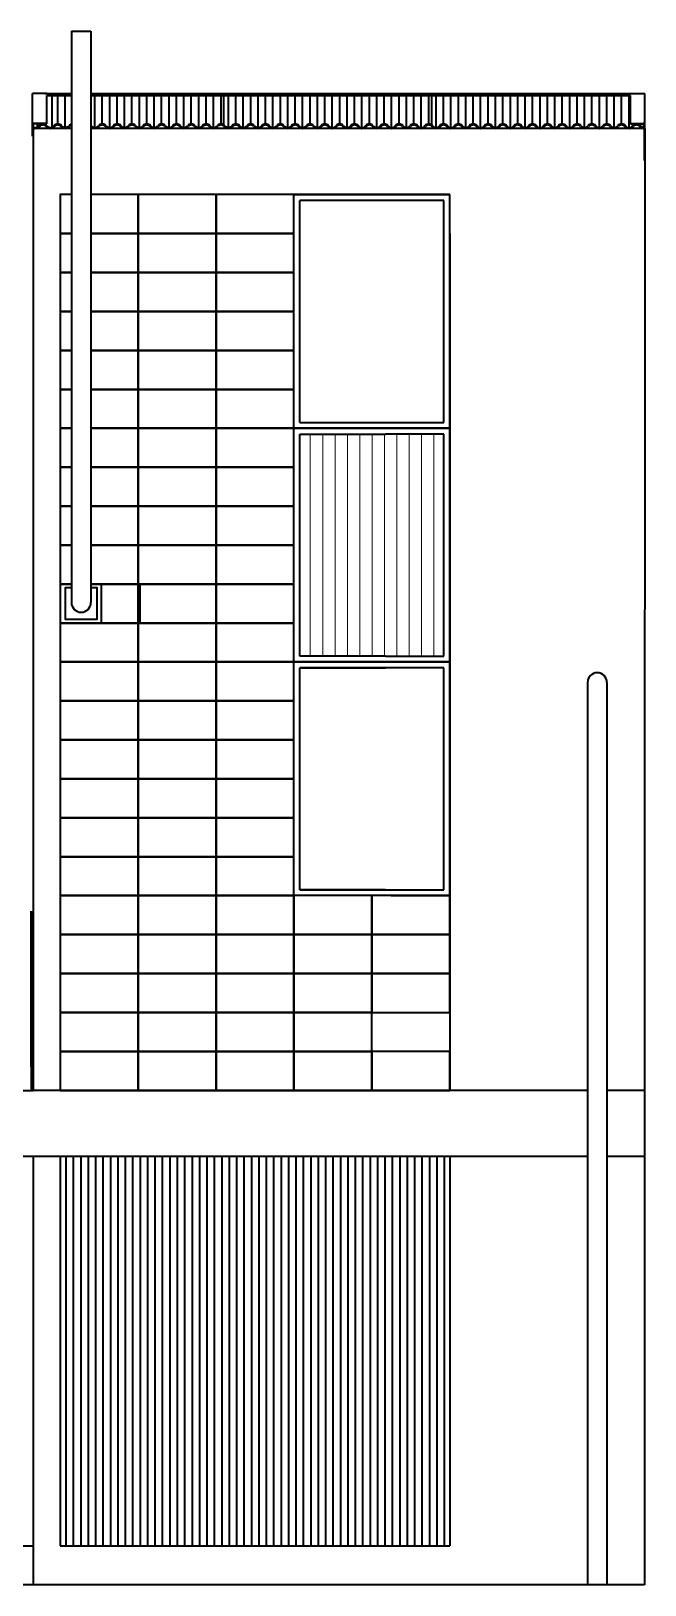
# Model space of a CAD drawing. Header units: metres. Extents: x 0 to 9.14, y 0 to 7.98.
# Drawn here: x 5.99 to 9.14, y 0 to 7.98 of the extents above; entities that cross this region are included whole.
import ezdxf

# ---------------------------------------------------------------- set-up
doc = ezdxf.new("R2010")
doc.units = ezdxf.units.M
doc.header["$LTSCALE"] = 5
doc.header["$MEASUREMENT"] = 0
doc.layers.add('A-ELEV-MBE1', color=7, linetype='Continuous', lineweight=35)
doc.layers.add('A-SECT-MCUT', color=7, linetype='Continuous', lineweight=35)
doc.layers.add('A-ELEV-PATT', color=8, linetype='Continuous', lineweight=18, true_color=0x808080)

msp = doc.modelspace()

# ---------------------------------------------------------------- hatches: boundary and pattern name
at = {"layer": 'A-ELEV-PATT', "transparency": 33554687}
h = msp.add_hatch(dxfattribs=at)
h.set_pattern_fill('ANSI31', color=256, scale=0.02, angle=45, style=0, pattern_type=0)
h.set_pattern_definition([(90, (-11.308395, -115.03881), (-0.0635, 1e-16), [])])
h.paths.add_polyline_path([(7.3696, 4.77), (7.8096, 4.77), (8.1096, 4.77), (8.1096, 5.91), (7.81, 5.91), (7.3696, 5.91)], flags=0)

# ---------------------------------------------------------------- linework, layer by layer
at = {"layer": 'A-ELEV-MBE1'}
for p, q in [((6.1974, 7.98), (6.1974, 5.0453)), ((6.1974, 7.98), (6.2974, 7.98)), ((6.2974, 7.98), (6.2974, 5.0453)), ((6.071, 7.66), (5.9975, 7.66)), ((5.9975, 7.4409), (5.9975, 7.66)), ((6.061, 7.66), (6.1974, 7.66)), ((6.071, 7.6494), (6.1974, 7.6494)), ((6.071, 7.5031), (6.071, 7.6494)), ((6.0991, 7.4851), (6.0991, 7.6494)), ((6.1272, 7.5031), (6.1272, 7.6494)), ((6.1653, 7.485), (6.1653, 7.6494)), ((6.2974, 7.66), (9.069, 7.66)), ((6.2974, 7.6494), (9.069, 7.6494)), ((6.3177, 7.485), (6.3177, 7.6494)), ((6.3558, 7.5031), (6.3558, 7.6494)), ((6.3939, 7.485), (6.3939, 7.6494)), ((6.432, 7.5031), (6.432, 7.6494)), ((6.4701, 7.485), (6.4701, 7.6494)), ((6.5082, 7.5031), (6.5082, 7.6494)), ((6.5463, 7.485), (6.5463, 7.6494)), ((6.5844, 7.5031), (6.5844, 7.6494)), ((6.6225, 7.485), (6.6225, 7.6494)), ((6.6606, 7.5031), (6.6606, 7.6494)), ((6.6987, 7.4849), (6.6987, 7.6494)), ((6.7368, 7.503), (6.7368, 7.6494)), ((6.7749, 7.4849), (6.7749, 7.6494)), ((6.813, 7.503), (6.813, 7.6494)), ((6.8511, 7.485), (6.8511, 7.6494)), ((6.8892, 7.5031), (6.8892, 7.6494)), ((6.9273, 7.4849), (6.9273, 7.6494)), ((6.9654, 7.503), (6.9654, 7.6494)), ((6.9806, 7.4908), (6.9806, 7.6494)), ((7.0035, 7.485), (7.0035, 7.6494)), ((7.0035, 7.4849), (7.0035, 7.6196)), ((7.0416, 7.5031), (7.0416, 7.6494)), ((7.0416, 7.503), (7.0416, 7.6321)), ((7.0797, 7.4849), (7.0797, 7.6494)), ((7.0797, 7.485), (7.0797, 7.6321)), ((7.1178, 7.5031), (7.1178, 7.6494)), ((7.1559, 7.485), (7.1559, 7.6494)), ((7.194, 7.5031), (7.194, 7.6494)), ((7.2321, 7.485), (7.2321, 7.6494)), ((7.2702, 7.5031), (7.2702, 7.6494)), ((7.3083, 7.485), (7.3083, 7.6494)), ((7.3464, 7.5031), (7.3464, 7.6494)), ((7.3845, 7.485), (7.3845, 7.6494)), ((7.4226, 7.503), (7.4226, 7.6494)), ((7.4607, 7.485), (7.4607, 7.6494)), ((7.4988, 7.503), (7.4988, 7.6494)), ((7.5369, 7.485), (7.5369, 7.6494)), ((7.575, 7.503), (7.575, 7.6494)), ((7.6131, 7.485), (7.6131, 7.6494)), ((7.6512, 7.503), (7.6512, 7.6494)), ((7.6893, 7.485), (7.6893, 7.6494)), ((7.7274, 7.503), (7.7274, 7.6494)), ((7.7655, 7.485), (7.7655, 7.6494)), ((7.8036, 7.5029), (7.8036, 7.6494)), ((7.8417, 7.485), (7.8417, 7.6494)), ((7.8798, 7.503), (7.8798, 7.6494)), ((7.9179, 7.485), (7.9179, 7.6494)), ((7.956, 7.503), (7.956, 7.6494)), ((7.9941, 7.485), (7.9941, 7.6494)), ((8.0322, 7.5029), (8.0322, 7.6494)), ((8.0474, 7.4909), (8.0474, 7.6494)), ((8.0703, 7.485), (8.0703, 7.6494)), ((8.0703, 7.485), (8.0703, 7.6197)), ((8.1084, 7.503), (8.1084, 7.6494)), ((8.1465, 7.485), (8.1465, 7.6494)), ((8.1846, 7.503), (8.1846, 7.6494)), ((8.2227, 7.485), (8.2227, 7.6494)), ((8.2608, 7.503), (8.2608, 7.6494)), ((8.2989, 7.485), (8.2989, 7.6494)), ((8.337, 7.503), (8.337, 7.6494)), ((8.3751, 7.485), (8.3751, 7.6494)), ((8.4132, 7.503), (8.4132, 7.6494)), ((8.4513, 7.485), (8.4513, 7.6494)), ((8.4894, 7.503), (8.4894, 7.6494)), ((8.5275, 7.485), (8.5275, 7.6494)), ((8.5656, 7.503), (8.5656, 7.6494)), ((8.6037, 7.485), (8.6037, 7.6494)), ((8.6418, 7.503), (8.6418, 7.6494)), ((8.6799, 7.485), (8.6799, 7.6494)), ((8.718, 7.503), (8.718, 7.6494)), ((8.7561, 7.4849), (8.7561, 7.6494)), ((8.7942, 7.5029), (8.7942, 7.6494)), ((8.8323, 7.4849), (8.8323, 7.6494)), ((8.8704, 7.5029), (8.8704, 7.6494)), ((8.9085, 7.485), (8.9085, 7.6494)), ((8.9466, 7.503), (8.9466, 7.6494)), ((8.9847, 7.4849), (8.9847, 7.6494)), ((9.0228, 7.5029), (9.0228, 7.6494)), ((9.0609, 7.4849), (9.0609, 7.6494)), ((9.069, 7.66), (9.1425, 7.66)), ((9.069, 7.5031), (9.069, 7.6494)), ((9.1425, 7.3156), (9.1425, 7.66)), ((6.071, 7.5056), (5.9975, 7.5056)), ((6.061, 7.5031), (6, 7.5031)), ((6, 7.5031), (6, 7.4409)), ((6.0229, 7.4872), (6.0229, 7.5031)), ((6.061, 7.5031), (6.071, 7.5031)), ((9.069, 7.5056), (9.1425, 7.5056)), ((9.069, 7.5031), (9.14, 7.5031)), ((9.1371, 7.485), (9.1371, 7.5031)), ((9.14, 7.3156), (9.14, 7.5131)), ((6, 7.4409), (5.9975, 7.4409)), ((6.1974, 7.48), (6, 7.48)), ((9.14, 7.48), (6.2974, 7.48)), ((9.14, 7.48), (6.2974, 7.48)), ((6.9845, 7.4941), (6.9806, 7.4909)), ((7.0988, 7.494), (7.1026, 7.4908)), ((8.0512, 7.4941), (8.0474, 7.4909)), ((8.0894, 7.4939), (8.0932, 7.4908)), ((9.1425, 7.3156), (9.14, 7.3156)), ((8.14, 7.14), (6.2974, 7.14)), ((7.34, 5.94), (7.34, 7.14)), ((7.84, 7.14), (7.34, 7.14)), ((7.34, 7.14), (7.84, 7.14)), ((8.11, 7.11), (7.37, 7.11)), ((7.37, 5.97), (7.37, 7.11)), ((7.84, 7.14), (8.14, 7.14)), ((8.14, 7.14), (7.84, 7.14)), ((8.11, 5.97), (8.11, 7.11)), ((8.14, 5.94), (8.14, 7.14)), ((6.14, 6.94), (6.14, 2.54)), ((7.34, 5.9094), (7.34, 6.94)), ((8.14, 6.94), (8.14, 2.54)), ((8.14, 5.9094), (8.14, 6.94)), ((7.8396, 5.94), (7.3396, 5.94)), ((7.84, 5.94), (7.34, 5.94)), ((7.84, 5.94), (7.34, 5.94)), ((7.84, 5.94), (7.34, 5.94)), ((7.34, 5.94), (7.84, 5.94)), ((7.34, 4.69), (7.34, 5.9094)), ((7.3404, 5.94), (7.8404, 5.94)), ((7.3404, 5.94), (7.8404, 5.94)), ((7.3696, 5.97), (8.1096, 5.97)), ((7.37, 5.97), (8.11, 5.97)), ((7.37, 5.97), (8.11, 5.97)), ((7.37, 5.97), (8.11, 5.97)), ((7.37, 4.77), (7.37, 5.91)), ((7.37, 5.91), (7.8104, 5.91)), ((8.11, 5.91), (7.8104, 5.91)), ((7.8396, 5.94), (8.1396, 5.94)), ((7.84, 5.94), (8.14, 5.94)), ((7.84, 5.94), (8.14, 5.94)), ((7.84, 5.94), (8.14, 5.94)), ((8.14, 5.94), (7.84, 5.94)), ((8.1404, 5.94), (7.8404, 5.94)), ((8.14, 5.94), (7.8404, 5.94)), ((8.11, 4.77), (8.11, 5.91)), ((8.14, 4.69), (8.14, 5.9094)), ((7.84, 4.74), (7.34, 4.74)), ((7.34, 4.74), (7.84, 4.74)), ((7.81, 4.77), (7.37, 4.77)), ((7.37, 3.57), (7.37, 4.71)), ((7.37, 4.71), (7.81, 4.71)), ((8.11, 4.71), (7.37, 4.71)), ((7.81, 4.77), (8.11, 4.77)), ((7.84, 4.74), (8.14, 4.74)), ((8.14, 4.74), (7.84, 4.74)), ((8.11, 3.57), (8.11, 4.71)), ((7.34, 3.54), (7.34, 4.69)), ((8.14, 3.54), (8.14, 4.69)), ((8.8476, 4.6347), (8.8476, 0)), ((8.9476, 4.6347), (8.9476, 0)), ((7.84, 3.54), (7.34, 3.54)), ((7.37, 3.57), (8.11, 3.57)), ((7.81, 3.57), (7.37, 3.57)), ((7.84, 3.54), (8.14, 3.54)), ((8.14, 3.54), (8.14, 2.54)), ((5.99, 3.46), (5.99, 2.54)), ((5.99, 2.66), (5.99, 3.46)), ((5.99, 2.66), (5.99, 2.54)), ((3.14, 2.54), (6, 2.54)), ((6.04, 2.2), (3, 2.2)), ((6, 2.2), (6, 0)), ((8.8476, 2.2), (6.01, 2.2)), ((8.8476, 2.2), (6.01, 2.2)), ((6.14, 2.2), (6.14, 0.2)), ((6.1704, 0.2), (6.1704, 2.2)), ((6.2085, 0.2), (6.2085, 2.2)), ((6.2466, 0.2), (6.2466, 2.2)), ((6.2847, 0.2), (6.2847, 2.2)), ((6.3228, 0.2), (6.3228, 2.2)), ((6.3609, 0.2), (6.3609, 2.2)), ((6.399, 0.2), (6.399, 2.2)), ((6.4371, 0.2), (6.4371, 2.2)), ((6.4752, 0.2), (6.4752, 2.2)), ((6.5133, 0.2), (6.5133, 2.2)), ((6.5514, 0.2), (6.5514, 2.2)), ((6.5895, 0.2), (6.5895, 2.2)), ((6.6276, 0.2), (6.6276, 2.2)), ((6.6657, 0.2), (6.6657, 2.2)), ((6.7039, 0.2), (6.7039, 2.2)), ((6.742, 0.2), (6.742, 2.2)), ((6.7801, 0.2), (6.7801, 2.2)), ((6.8182, 0.2), (6.8182, 2.2)), ((6.8563, 0.2), (6.8563, 2.2)), ((6.8944, 0.2), (6.8944, 2.2)), ((6.9325, 0.2), (6.9325, 2.2)), ((6.9706, 0.2), (6.9706, 2.2)), ((7.0087, 0.2), (7.0087, 2.2)), ((7.0468, 0.2), (7.0468, 2.2)), ((7.0849, 0.2), (7.0849, 2.2)), ((7.123, 0.2), (7.123, 2.2)), ((7.1611, 0.2), (7.1611, 2.2)), ((7.1992, 0.2), (7.1992, 2.2)), ((7.2373, 0.2), (7.2373, 2.2)), ((7.2754, 0.2), (7.2754, 2.2)), ((7.3135, 0.2), (7.3135, 2.2)), ((7.3516, 0.2), (7.3516, 2.2)), ((7.3897, 0.2), (7.3897, 2.2)), ((7.4278, 0.2), (7.4278, 2.2)), ((7.4659, 0.2), (7.4659, 2.2)), ((7.504, 0.2), (7.504, 2.2)), ((7.5421, 0.2), (7.5421, 2.2)), ((7.5802, 0.2), (7.5802, 2.2)), ((7.6183, 0.2), (7.6183, 2.2)), ((7.6564, 0.2), (7.6564, 2.2)), ((7.6945, 0.2), (7.6945, 2.2)), ((7.7326, 0.2), (7.7326, 2.2)), ((7.7707, 0.2), (7.7707, 2.2)), ((7.8088, 0.2), (7.8088, 2.2)), ((7.8469, 0.2), (7.8469, 2.2)), ((7.885, 0.2), (7.885, 2.2)), ((7.885, 0.2), (7.885, 2.2)), ((7.9231, 0.2), (7.9231, 2.2)), ((7.9231, 0.2), (7.9231, 2.2)), ((7.9612, 0.2), (7.9612, 2.2)), ((7.9612, 0.2), (7.9612, 2.2)), ((7.9993, 0.2), (7.9993, 2.2)), ((7.9993, 0.2), (7.9993, 2.2)), ((8.0374, 0.2), (8.0374, 2.2)), ((8.0374, 0.2), (8.0374, 2.2)), ((8.0755, 0.2), (8.0755, 2.2)), ((8.0755, 0.2), (8.0755, 2.2)), ((8.1136, 0.2), (8.1136, 2.2)), ((8.14, 2.2), (8.14, 0.2)), ((9.14, 2.2), (8.9476, 2.2)), ((3.14, 0.2), (6, 0.2)), ((6.14, 0.2), (8.14, 0.2))]:
    msp.add_line(p, q, dxfattribs=at)
for points in [[(6.1974, 7.14), (6.14, 7.14), (6.14, 6.94), (6.1974, 6.94)], [(6.2974, 6.94), (6.54, 6.94), (6.54, 7.14), (6.2974, 7.14)], [(6.1974, 6.94), (6.14, 6.94), (6.14, 6.74), (6.1974, 6.74)], [(6.2974, 6.74), (6.54, 6.74), (6.54, 6.94), (6.2974, 6.94)], [(6.1974, 6.74), (6.14, 6.74), (6.14, 6.54), (6.1974, 6.54)], [(6.2974, 6.54), (6.54, 6.54), (6.54, 6.74), (6.2974, 6.74)], [(6.1974, 6.54), (6.14, 6.54), (6.14, 6.34), (6.1974, 6.34)], [(6.2974, 6.34), (6.54, 6.34), (6.54, 6.54), (6.2974, 6.54)], [(6.1974, 6.34), (6.14, 6.34), (6.14, 6.14), (6.1974, 6.14)], [(6.2974, 6.14), (6.54, 6.14), (6.54, 6.34), (6.2974, 6.34)], [(6.1974, 6.14), (6.14, 6.14), (6.14, 5.94), (6.1974, 5.94)], [(6.2974, 5.94), (6.54, 5.94), (6.54, 6.14), (6.2974, 6.14)], [(6.1974, 5.94), (6.14, 5.94), (6.14, 5.74), (6.1974, 5.74)], [(6.2974, 5.74), (6.54, 5.74), (6.54, 5.94), (6.2974, 5.94)], [(6.1974, 5.74), (6.14, 5.74), (6.14, 5.54), (6.1974, 5.54)], [(6.2974, 5.54), (6.54, 5.54), (6.54, 5.74), (6.2974, 5.74)], [(6.1974, 5.54), (6.14, 5.54), (6.14, 5.34), (6.1974, 5.34)], [(6.2974, 5.34), (6.54, 5.34), (6.54, 5.54), (6.2974, 5.54)], [(6.1974, 5.34), (6.14, 5.34), (6.14, 5.14), (6.1974, 5.14)], [(6.2974, 5.14), (6.54, 5.14), (6.54, 5.34), (6.2974, 5.34)], [(6.1974, 5.14), (6.14, 5.14), (6.14, 4.94), (6.54, 4.94), (6.54, 5.14), (6.2974, 5.14)], [(6.1974, 5.12), (6.165, 5.12), (6.165, 4.96), (6.33, 4.96), (6.33, 5.12), (6.2974, 5.12)], [(8.8476, 2.54), (6, 2.54)], [(9.14, 2.54), (8.9476, 2.54)]]:
    msp.add_lwpolyline(points, dxfattribs=at)
for points in [[(6.94, 7.14), (6.54, 7.14), (6.54, 6.94), (6.94, 6.94)], [(7.34, 7.14), (6.94, 7.14), (6.94, 6.94), (7.34, 6.94)], [(6.94, 6.94), (6.54, 6.94), (6.54, 6.74), (6.94, 6.74)], [(7.34, 6.94), (6.94, 6.94), (6.94, 6.74), (7.34, 6.74)], [(6.94, 6.74), (6.54, 6.74), (6.54, 6.54), (6.94, 6.54)], [(7.34, 6.74), (6.94, 6.74), (6.94, 6.54), (7.34, 6.54)], [(6.94, 6.54), (6.54, 6.54), (6.54, 6.34), (6.94, 6.34)], [(7.34, 6.54), (6.94, 6.54), (6.94, 6.34), (7.34, 6.34)], [(6.94, 6.34), (6.54, 6.34), (6.54, 6.14), (6.94, 6.14)], [(7.34, 6.34), (6.94, 6.34), (6.94, 6.14), (7.34, 6.14)], [(6.94, 6.14), (6.54, 6.14), (6.54, 5.94), (6.94, 5.94)], [(7.34, 6.14), (6.94, 6.14), (6.94, 5.94), (7.34, 5.94)], [(6.94, 5.94), (6.54, 5.94), (6.54, 5.74), (6.94, 5.74)], [(7.34, 5.94), (6.94, 5.94), (6.94, 5.74), (7.34, 5.74)], [(6.94, 5.74), (6.54, 5.74), (6.54, 5.54), (6.94, 5.54)], [(7.34, 5.74), (6.94, 5.74), (6.94, 5.54), (7.34, 5.54)], [(6.94, 5.54), (6.54, 5.54), (6.54, 5.34), (6.94, 5.34)], [(7.34, 5.54), (6.94, 5.54), (6.94, 5.34), (7.34, 5.34)], [(6.94, 5.34), (6.54, 5.34), (6.54, 5.14), (6.94, 5.14)], [(7.34, 5.34), (6.94, 5.34), (6.94, 5.14), (7.34, 5.14)], [(6.35, 4.94), (6.55, 4.94), (6.55, 5.14), (6.35, 5.14)], [(6.94, 5.14), (6.54, 5.14), (6.54, 4.94), (6.94, 4.94)], [(7.34, 5.14), (6.94, 5.14), (6.94, 4.94), (7.34, 4.94)], [(6.54, 4.94), (6.14, 4.94), (6.14, 4.74), (6.54, 4.74)], [(6.94, 4.94), (6.54, 4.94), (6.54, 4.74), (6.94, 4.74)], [(7.34, 4.94), (6.94, 4.94), (6.94, 4.74), (7.34, 4.74)], [(6.54, 4.74), (6.14, 4.74), (6.14, 4.54), (6.54, 4.54)], [(6.94, 4.74), (6.54, 4.74), (6.54, 4.54), (6.94, 4.54)], [(7.34, 4.74), (6.94, 4.74), (6.94, 4.54), (7.34, 4.54)], [(6.54, 4.54), (6.14, 4.54), (6.14, 4.34), (6.54, 4.34)], [(6.94, 4.54), (6.54, 4.54), (6.54, 4.34), (6.94, 4.34)], [(7.34, 4.54), (6.94, 4.54), (6.94, 4.34), (7.34, 4.34)], [(6.54, 4.34), (6.14, 4.34), (6.14, 4.14), (6.54, 4.14)], [(6.94, 4.34), (6.54, 4.34), (6.54, 4.14), (6.94, 4.14)], [(7.34, 4.34), (6.94, 4.34), (6.94, 4.14), (7.34, 4.14)], [(6.54, 4.14), (6.14, 4.14), (6.14, 3.94), (6.54, 3.94)], [(6.94, 4.14), (6.54, 4.14), (6.54, 3.94), (6.94, 3.94)], [(7.34, 4.14), (6.94, 4.14), (6.94, 3.94), (7.34, 3.94)], [(6.54, 3.94), (6.14, 3.94), (6.14, 3.74), (6.54, 3.74)], [(6.94, 3.94), (6.54, 3.94), (6.54, 3.74), (6.94, 3.74)], [(7.34, 3.94), (6.94, 3.94), (6.94, 3.74), (7.34, 3.74)], [(6.54, 3.74), (6.14, 3.74), (6.14, 3.54), (6.54, 3.54)], [(6.94, 3.74), (6.54, 3.74), (6.54, 3.54), (6.94, 3.54)], [(7.34, 3.74), (6.94, 3.74), (6.94, 3.54), (7.34, 3.54)], [(6.54, 3.54), (6.14, 3.54), (6.14, 3.34), (6.54, 3.34)], [(6.94, 3.54), (6.54, 3.54), (6.54, 3.34), (6.94, 3.34)], [(7.34, 3.54), (6.94, 3.54), (6.94, 3.34), (7.34, 3.34)], [(7.74, 3.54), (7.34, 3.54), (7.34, 3.34), (7.74, 3.34)], [(8.14, 3.54), (7.74, 3.54), (7.74, 3.34), (8.14, 3.34)], [(6.54, 3.34), (6.14, 3.34), (6.14, 3.14), (6.54, 3.14)], [(6.94, 3.34), (6.54, 3.34), (6.54, 3.14), (6.94, 3.14)], [(7.34, 3.34), (6.94, 3.34), (6.94, 3.14), (7.34, 3.14)], [(7.74, 3.34), (7.34, 3.34), (7.34, 3.14), (7.74, 3.14)], [(8.14, 3.34), (7.74, 3.34), (7.74, 3.14), (8.14, 3.14)], [(6.54, 3.14), (6.14, 3.14), (6.14, 2.94), (6.54, 2.94)], [(6.94, 3.14), (6.54, 3.14), (6.54, 2.94), (6.94, 2.94)], [(7.34, 3.14), (6.94, 3.14), (6.94, 2.94), (7.34, 2.94)], [(7.74, 3.14), (7.34, 3.14), (7.34, 2.94), (7.74, 2.94)], [(8.14, 3.14), (7.74, 3.14), (7.74, 2.94), (8.14, 2.94)], [(6.54, 2.94), (6.14, 2.94), (6.14, 2.74), (6.54, 2.74)], [(6.94, 2.94), (6.54, 2.94), (6.54, 2.74), (6.94, 2.74)], [(7.34, 2.94), (6.94, 2.94), (6.94, 2.74), (7.34, 2.74)], [(7.74, 2.94), (7.34, 2.94), (7.34, 2.74), (7.74, 2.74)], [(6.54, 2.74), (6.14, 2.74), (6.14, 2.54), (6.54, 2.54)], [(6.94, 2.74), (6.54, 2.74), (6.54, 2.54), (6.94, 2.54)], [(7.34, 2.74), (6.94, 2.74), (6.94, 2.54), (7.34, 2.54)], [(7.74, 2.74), (7.34, 2.74), (7.34, 2.54), (7.74, 2.54)], [(8.14, 2.74), (7.74, 2.74), (7.74, 2.54), (8.14, 2.54)]]:
    msp.add_lwpolyline(points, close=True, dxfattribs=at)
for centre, radius, start, end in [((6.051, 7.4784), 0.0247, 39.41619, 140.56807), ((6.1272, 7.4784), 0.0247, 39.41619, 140.56807), ((6.2034, 7.4784), 0.0247, 104.2165, 140.56807), ((6.3558, 7.4784), 0.0247, 39.41619, 140.56807), ((6.432, 7.4784), 0.0247, 39.41619, 140.56807), ((6.5082, 7.4784), 0.0247, 39.41619, 140.56807), ((6.5844, 7.4784), 0.0247, 39.41619, 140.56807), ((6.6606, 7.4784), 0.0247, 39.41619, 140.56807), ((6.7368, 7.4784), 0.0247, 39.41619, 140.56807), ((6.813, 7.4783), 0.0247, 39.41619, 140.56807), ((6.8892, 7.4783), 0.0247, 39.41619, 140.56807), ((6.9654, 7.4783), 0.0247, 39.41619, 140.56807), ((7.0416, 7.4784), 0.0247, 39.41619, 140.56807), ((7.0416, 7.4783), 0.0247, 39.41619, 140.56807), ((7.1178, 7.4784), 0.0247, 39.41619, 140.56807), ((7.194, 7.4784), 0.0247, 39.41619, 140.56807), ((7.2702, 7.4784), 0.0247, 39.41619, 140.56807), ((7.3464, 7.4784), 0.0247, 39.41619, 140.56807), ((7.4226, 7.4784), 0.0247, 39.41619, 140.56807), ((7.4988, 7.4784), 0.0247, 39.41619, 140.56807), ((7.575, 7.4784), 0.0247, 39.41619, 140.56807), ((7.6512, 7.4783), 0.0247, 39.41619, 140.56807), ((7.7274, 7.4783), 0.0247, 39.41619, 140.56807), ((7.8036, 7.4783), 0.0247, 39.41619, 140.56807), ((7.8798, 7.4783), 0.0247, 39.41619, 140.56807), ((7.956, 7.4783), 0.0247, 39.41619, 140.56807), ((8.0322, 7.4783), 0.0247, 39.41619, 140.56807), ((8.1084, 7.4784), 0.0247, 39.41619, 140.56807), ((8.1846, 7.4784), 0.0247, 39.41619, 140.56807), ((8.2608, 7.4784), 0.0247, 39.41619, 140.56807), ((8.337, 7.4784), 0.0247, 39.41619, 140.56807), ((8.4132, 7.4784), 0.0247, 39.41619, 140.56807), ((8.4894, 7.4784), 0.0247, 39.41619, 140.56807), ((8.5656, 7.4784), 0.0247, 39.41619, 140.56807), ((8.6418, 7.4783), 0.0247, 39.41619, 140.56807), ((8.718, 7.4783), 0.0247, 39.41619, 140.56807), ((8.7942, 7.4783), 0.0247, 39.41619, 140.56807), ((8.8704, 7.4783), 0.0247, 39.41619, 140.56807), ((8.9466, 7.4783), 0.0247, 39.41619, 140.56807), ((9.0228, 7.4783), 0.0247, 39.41619, 140.56807), ((9.099, 7.4783), 0.0247, 39.41619, 140.56807), ((6.0129, 7.5098), 0.0247, 238.41971, 320.56807), ((6.0129, 7.5098), 0.0297, 244.18836, 320.56807), ((6.051, 7.4784), 0.0197, 39.41619, 140.56807), ((6.0891, 7.5098), 0.0297, 219.41619, 320.56807), ((6.0891, 7.5098), 0.0247, 219.41619, 320.56807), ((6.1272, 7.4784), 0.0197, 39.41619, 140.56807), ((6.1653, 7.5098), 0.0297, 219.41619, 320.56807), ((6.1653, 7.5098), 0.0247, 219.41619, 320.56807), ((6.2034, 7.4784), 0.0197, 107.94121, 140.56807), ((6.3177, 7.5097), 0.0297, 219.41619, 320.56807), ((6.2796, 7.4784), 0.0247, 39.41619, 43.98759), ((6.3177, 7.5097), 0.0247, 219.41619, 320.56807), ((6.3558, 7.4784), 0.0197, 39.41619, 140.56807), ((6.3939, 7.5097), 0.0297, 219.41619, 320.56807), ((6.3939, 7.5097), 0.0247, 219.41619, 320.56807), ((6.432, 7.4784), 0.0197, 39.41619, 140.56807), ((6.4701, 7.5097), 0.0297, 219.41619, 320.56807), ((6.4701, 7.5097), 0.0247, 219.41619, 320.56807), ((6.5082, 7.4784), 0.0197, 39.41619, 140.56807), ((6.5463, 7.5097), 0.0297, 219.41619, 320.56807), ((6.5463, 7.5097), 0.0247, 219.41619, 320.56807), ((6.5844, 7.4784), 0.0197, 39.41619, 140.56807), ((6.6225, 7.5097), 0.0297, 219.41619, 320.56807), ((6.6225, 7.5097), 0.0247, 219.41619, 320.56807), ((6.6606, 7.4784), 0.0197, 39.41619, 140.56807), ((6.6987, 7.5097), 0.0297, 219.41619, 320.56807), ((6.6987, 7.5097), 0.0247, 219.41619, 320.56807), ((6.7368, 7.4784), 0.0197, 39.41619, 140.56807), ((6.7749, 7.5097), 0.0297, 219.41619, 320.56807), ((6.7749, 7.5097), 0.0247, 219.41619, 320.56807), ((6.813, 7.4783), 0.0197, 39.41619, 140.56807), ((6.8511, 7.5097), 0.0297, 219.41619, 320.56807), ((6.8511, 7.5097), 0.0247, 219.41619, 320.56807), ((6.8892, 7.4783), 0.0197, 39.41619, 140.56807), ((6.9273, 7.5096), 0.0297, 219.41619, 320.56807), ((6.9273, 7.5096), 0.0247, 219.41619, 320.56807), ((6.9654, 7.4783), 0.0197, 39.41619, 140.56807), ((7.0035, 7.5098), 0.0297, 219.41619, 320.56807), ((7.0035, 7.5096), 0.0297, 219.41619, 320.56807), ((7.0035, 7.5098), 0.0247, 219.41619, 320.56807), ((7.0035, 7.5096), 0.0247, 219.41619, 320.56807), ((7.0416, 7.4784), 0.0197, 39.41619, 140.56807), ((7.0416, 7.4783), 0.0197, 39.41619, 140.56807), ((7.0797, 7.5097), 0.0297, 219.41619, 320.56807), ((7.0797, 7.5096), 0.0297, 219.41619, 320.56807), ((7.0797, 7.5097), 0.0247, 219.41619, 320.56807), ((7.0797, 7.5096), 0.0247, 219.41619, 320.56807), ((7.1178, 7.4784), 0.0197, 39.41619, 140.56807), ((7.1559, 7.5097), 0.0297, 219.41619, 320.56807), ((7.1559, 7.5097), 0.0247, 219.41619, 320.56807), ((7.194, 7.4784), 0.0197, 39.41619, 140.56807), ((7.2321, 7.5097), 0.0297, 219.41619, 320.56807), ((7.2321, 7.5097), 0.0247, 219.41619, 320.56807), ((7.2702, 7.4784), 0.0197, 39.41619, 140.56807), ((7.3083, 7.5097), 0.0297, 219.41619, 320.56807), ((7.3083, 7.5097), 0.0247, 219.41619, 320.56807), ((7.3464, 7.4784), 0.0197, 39.41619, 140.56807), ((7.3845, 7.5097), 0.0297, 219.41619, 320.56807), ((7.3845, 7.5097), 0.0247, 219.41619, 320.56807), ((7.4226, 7.4784), 0.0197, 39.41619, 140.56807), ((7.4607, 7.5097), 0.0297, 219.41619, 320.56807), ((7.4607, 7.5097), 0.0247, 219.41619, 320.56807), ((7.4988, 7.4784), 0.0197, 39.41619, 140.56807), ((7.5369, 7.5097), 0.0297, 219.41619, 320.56807), ((7.5369, 7.5097), 0.0247, 219.41619, 320.56807), ((7.575, 7.4784), 0.0197, 39.41619, 140.56807), ((7.6131, 7.5097), 0.0297, 219.41619, 320.56807), ((7.6131, 7.5097), 0.0247, 219.41619, 320.56807), ((7.6512, 7.4783), 0.0197, 39.41619, 140.56807), ((7.6893, 7.5097), 0.0297, 219.41619, 320.56807), ((7.6893, 7.5097), 0.0247, 219.41619, 320.56807), ((7.7274, 7.4783), 0.0197, 39.41619, 140.56807), ((7.7655, 7.5097), 0.0297, 219.41619, 320.56807), ((7.7655, 7.5097), 0.0247, 219.41619, 320.56807), ((7.8036, 7.4783), 0.0197, 39.41619, 140.56807), ((7.8417, 7.5096), 0.0297, 219.41619, 320.56807), ((7.8417, 7.5096), 0.0247, 219.41619, 320.56807), ((7.8798, 7.4783), 0.0197, 39.41619, 140.56807), ((7.9179, 7.5096), 0.0297, 219.41619, 320.56807), ((7.9179, 7.5096), 0.0247, 219.41619, 320.56807), ((7.956, 7.4783), 0.0197, 39.41619, 140.56807), ((7.9941, 7.5096), 0.0297, 219.41619, 320.56807), ((7.9941, 7.5096), 0.0247, 219.41619, 320.56807), ((8.0322, 7.4783), 0.0197, 39.41619, 140.56807), ((8.0703, 7.5097), 0.0297, 219.41619, 320.56807), ((8.0703, 7.5096), 0.0297, 219.41619, 320.56807), ((8.0703, 7.5097), 0.0247, 219.41619, 320.56807), ((8.0703, 7.5096), 0.0247, 219.41619, 320.56807), ((8.1084, 7.4784), 0.0197, 39.41619, 140.56807), ((8.1465, 7.5097), 0.0297, 219.41619, 320.56807), ((8.1465, 7.5097), 0.0247, 219.41619, 320.56807), ((8.1846, 7.4784), 0.0197, 39.41619, 140.56807), ((8.2227, 7.5097), 0.0297, 219.41619, 320.56807), ((8.2227, 7.5097), 0.0247, 219.41619, 320.56807), ((8.2608, 7.4784), 0.0197, 39.41619, 140.56807), ((8.2989, 7.5097), 0.0297, 219.41619, 320.56807), ((8.2989, 7.5097), 0.0247, 219.41619, 320.56807), ((8.337, 7.4784), 0.0197, 39.41619, 140.56807), ((8.3751, 7.5097), 0.0297, 219.41619, 320.56807), ((8.3751, 7.5097), 0.0247, 219.41619, 320.56807), ((8.4132, 7.4784), 0.0197, 39.41619, 140.56807), ((8.4513, 7.5097), 0.0297, 219.41619, 320.56807), ((8.4513, 7.5097), 0.0247, 219.41619, 320.56807), ((8.4894, 7.4784), 0.0197, 39.41619, 140.56807), ((8.5275, 7.5097), 0.0297, 219.41619, 320.56807), ((8.5275, 7.5097), 0.0247, 219.41619, 320.56807), ((8.5656, 7.4784), 0.0197, 39.41619, 140.56807), ((8.6037, 7.5097), 0.0297, 219.41619, 320.56807), ((8.6037, 7.5097), 0.0247, 219.41619, 320.56807), ((8.6418, 7.4783), 0.0197, 39.41619, 140.56807), ((8.6799, 7.5097), 0.0297, 219.41619, 320.56807), ((8.6799, 7.5097), 0.0247, 219.41619, 320.56807), ((8.718, 7.4783), 0.0197, 39.41619, 140.56807), ((8.7561, 7.5097), 0.0297, 219.41619, 320.56807), ((8.7561, 7.5097), 0.0247, 219.41619, 320.56807), ((8.7942, 7.4783), 0.0197, 39.41619, 140.56807), ((8.8323, 7.5096), 0.0297, 219.41619, 320.56807), ((8.8323, 7.5096), 0.0247, 219.41619, 320.56807), ((8.8704, 7.4783), 0.0197, 39.41619, 140.56807), ((8.9085, 7.5096), 0.0297, 219.41619, 320.56807), ((8.9085, 7.5096), 0.0247, 219.41619, 320.56807), ((8.9466, 7.4783), 0.0197, 39.41619, 140.56807), ((8.9847, 7.5096), 0.0297, 219.41619, 320.56807), ((8.9847, 7.5096), 0.0247, 219.41619, 320.56807), ((9.0228, 7.4783), 0.0197, 39.41619, 140.56807), ((9.0609, 7.5096), 0.0297, 219.41619, 320.56807), ((9.0609, 7.5096), 0.0247, 219.41619, 320.56807), ((9.099, 7.4783), 0.0197, 39.41619, 140.56807), ((9.1371, 7.5096), 0.0297, 219.41619, 275.61114), ((9.1371, 7.5096), 0.0247, 219.41619, 276.75363), ((6.2474, 5.0453), 0.05, 180, 0), ((8.8976, 4.6347), 0.05, 0, 180)]:
    msp.add_arc(centre, radius, start, end, dxfattribs=at)
at = {"layer": 'A-SECT-MCUT'}
for p, q in [((6.1974, 7.48), (6, 7.48)), ((6, 7.4635), (6, 2.54)), ((9.1425, 7.48), (9.14, 2.54)), ((6.1974, 7.14), (6.14, 7.14)), ((6.1974, 7.14), (6.14, 7.14)), ((9.14, 2.54), (9.14, 0.21)), ((6, 2.2), (6, 0.2)), ((9.14, 0.7537), (9.14, 0)), ((9.14, 0), (0, 0)), ((9.14, 0), (0, 0))]:
    msp.add_line(p, q, dxfattribs=at)

doc.saveas('drawing.dxf')
